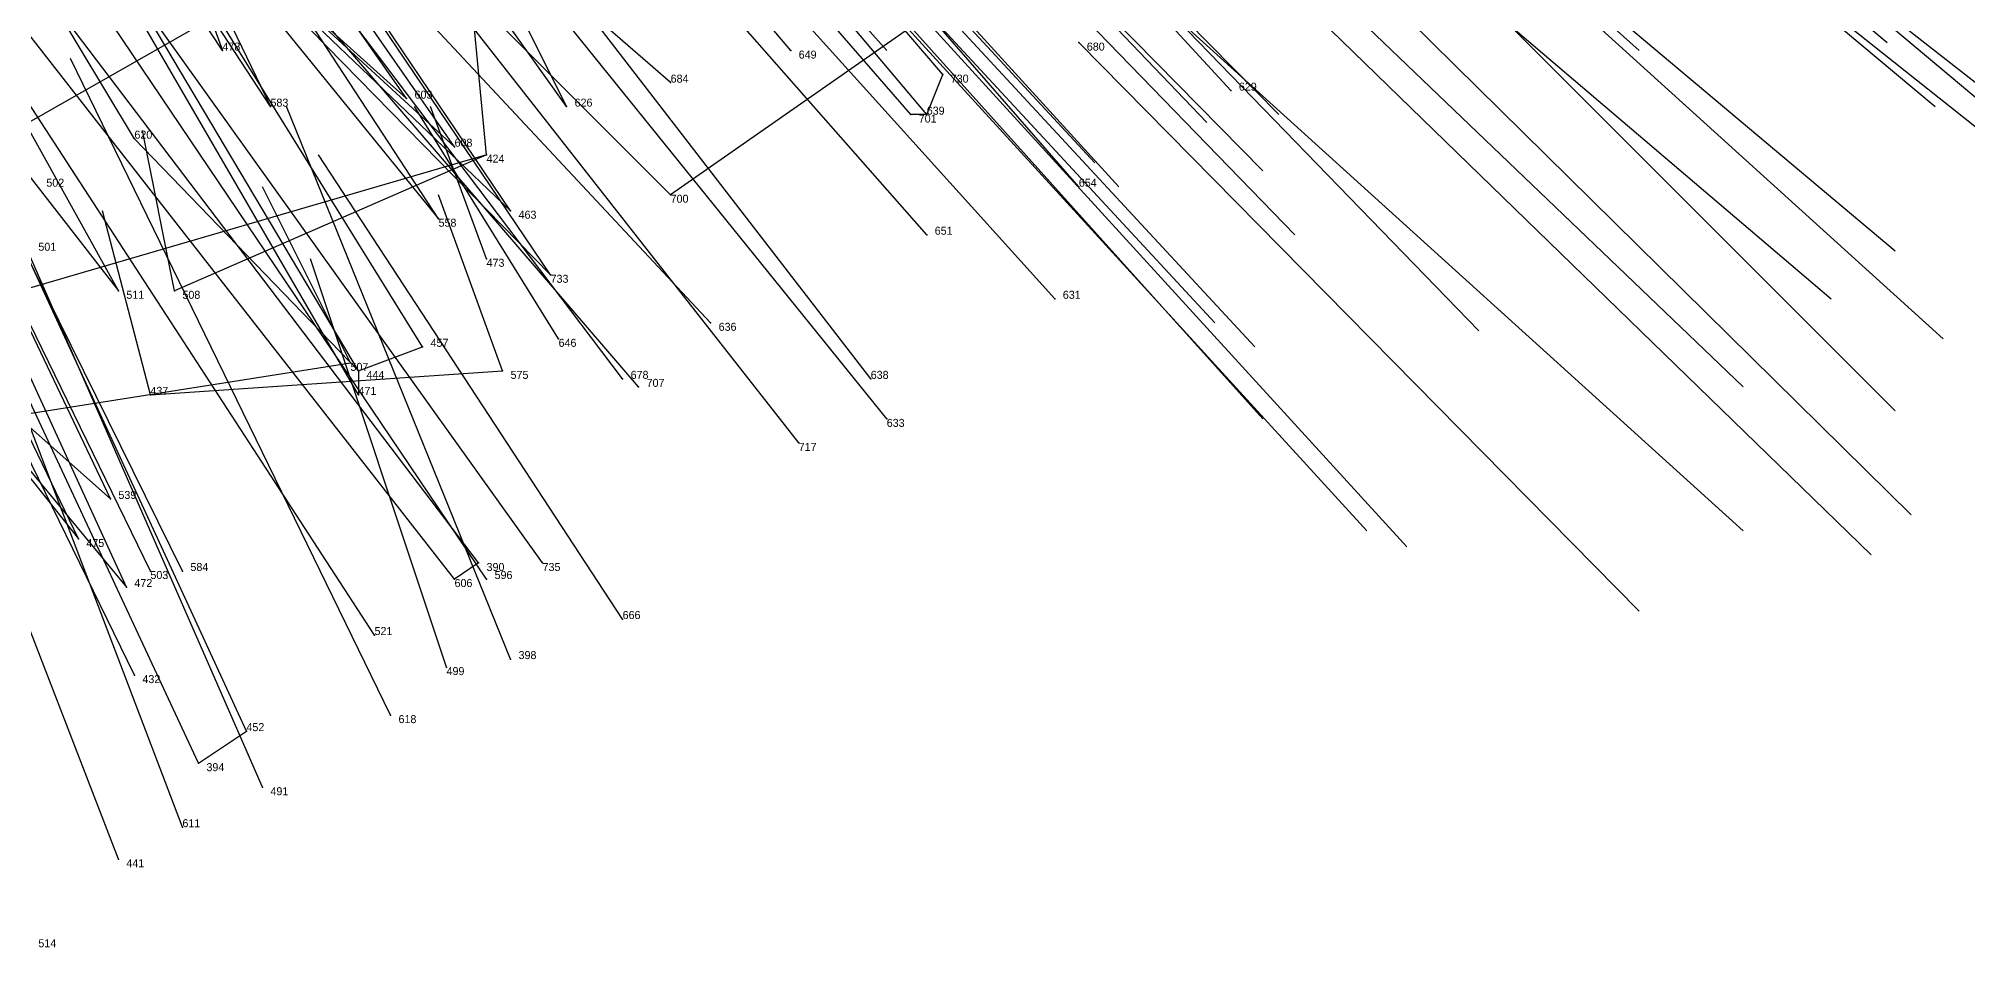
# Model space of a CAD drawing. Extents: x -0.5 to 0.59, y -0.5 to 0.58.
# Drawn here: x 0.196 to 0.437, y -0.461 to -0.3475 of the extents above; entities that cross this region are included whole.
import ezdxf

# ---------------------------------------------------------------- set-up
doc = ezdxf.new("R2010")
doc.units = 0
for name, color, linetype in [('Facilities', 3, 'CONTINUOUS'), ('Facilities_lines', 3, 'CONTINUOUS'), ('Normals', 1, 'CONTINUOUS'), ('Source_points', 5, 'CONTINUOUS'), ('Text', 3, 'CONTINUOUS')]:
    doc.layers.add(name, color=color, linetype=linetype)

msp = doc.modelspace()

# ---------------------------------------------------------------- linework, layer by layer
at = {"layer": 'Facilities', "color": 3}
for p in [(0.29, -0.349, -1.135), (0.326, -0.348, -1.193), (0.275, -0.353, -1.25), (0.345, -0.354, -1.236), (0.307, -0.357, -1.176), (0.252, -0.362, -1.25), (0.326, -0.366, -1.25), (0.307, -0.372, -1.206), (0.252, -0.375, -1.25), (0.323, -0.38, -1.246), (0.28, -0.383, -1.25), (0.261, -0.385, -1.25), (0.236, -0.389, -1.139), (0.269, -0.39, -1.184), (0.3, -0.39, -1.23), (0.21, -0.392, -1.25), (0.271, -0.391, -1.25), (0.302, -0.395, -1.25), (0.291, -0.398, -1.233), (0.21, -0.414, -1.161), (0.214, -0.414, -1.165), (0.251, -0.413, -1.209), (0.259, -0.413, -1.218), (0.252, -0.415, -1.214), (0.269, -0.42, -1.25), (0.238, -0.422, -1.21), (0.247, -0.426, -1.25), (0.255, -0.425, -1.239), (0.208, -0.427, -1.189), (0.24, -0.432, -1.236), (0.216, -0.438, -1.222), (0.224, -0.441, -1.238), (0.214, -0.446, -1.25), (0.206, -0.45, -1.238)]:
    msp.add_point(p, dxfattribs=at)
at = {"layer": 'Facilities_lines', "color": 3}
for p, q in [((0.142, -0.388, -1.25), (0.33, -0.281, -1.25)), ((0.232, -0.296, -0.94), (0.262, -0.356, -1.105)), ((0.211, -0.327, -0.971), (0.255, -0.369, -1.122)), ((0.211, -0.327, -0.971), (0.219, -0.349, -1.029)), ((0.211, -0.327, -0.971), (0.246, -0.37, -1.111)), ((0.211, -0.327, -0.971), (0.225, -0.356, -1.052)), ((0.211, -0.327, -0.971), (0.242, -0.355, -1.075)), ((0.211, -0.327, -0.971), (0.248, -0.361, -1.095)), ((0.211, -0.327, -0.971), (0.26, -0.377, -1.145)), ((0.308, -0.344, -1.25), (0.275, -0.367, -1.25)), ((0.185, -0.352, -0.995), (0.206, -0.379, -1.08)), ((0.307, -0.357, -1.176), (0.309, -0.352, -1.172)), ((0.307, -0.357, -1.176), (0.305, -0.357, -1.175)), ((0.236, -0.389, -1.139), (0.208, -0.36, -1.038)), ((0.252, -0.362, -1.25), (0.18, -0.383, -1.25)), ((0.252, -0.362, -1.25), (0.213, -0.379, -1.25)), ((0.178, -0.381, -1.052), (0.207, -0.416, -1.162)), ((0.178, -0.381, -1.052), (0.201, -0.41, -1.142)), ((0.178, -0.381, -1.052), (0.205, -0.405, -1.135)), ((0.159, -0.4, -1.25), (0.235, -0.388, -1.25)), ((0.236, -0.389, -1.139), (0.244, -0.386, -1.141)), ((0.21, -0.392, -1.25), (0.254, -0.389, -1.25)), ((0.236, -0.389, -1.139), (0.236, -0.392, -1.142)), ((0.251, -0.413, -1.209), (0.248, -0.415, -1.21)), ((0.216, -0.438, -1.222), (0.222, -0.434, -1.218))]:
    msp.add_line(p, q, dxfattribs=at)
at = {"layer": 'Normals', "color": 1}
for p, q in [((0.219, -0.349, -1.029), (0.168, -0.271, -1.066)), ((0.225, -0.356, -1.052), (0.174, -0.278, -1.089)), ((0.242, -0.355, -1.075), (0.189, -0.279, -1.111)), ((0.29, -0.349, -1.135), (0.23, -0.278, -1.171)), ((0.309, -0.352, -1.172), (0.246, -0.278, -1.194)), ((0.208, -0.36, -1.038), (0.16, -0.28, -1.075)), ((0.262, -0.356, -1.105), (0.208, -0.28, -1.142)), ((0.241, -0.28, -0.924), (0.302, -0.349, -0.886)), ((0.345, -0.354, -1.236), (0.278, -0.281, -1.22)), ((0.305, -0.357, -1.175), (0.241, -0.283, -1.196)), ((0.307, -0.357, -1.176), (0.244, -0.282, -1.198)), ((0.248, -0.361, -1.095), (0.195, -0.285, -1.132)), ((0.327, -0.287, -1.087), (0.396, -0.349, -1.05)), ((0.356, -0.288, -1.144), (0.427, -0.348, -1.107)), ((0.278, -0.291, -1.008), (0.342, -0.358, -0.969)), ((0.286, -0.291, -1.02), (0.351, -0.357, -0.982)), ((0.246, -0.37, -1.111), (0.195, -0.292, -1.148)), ((0.255, -0.369, -1.122), (0.203, -0.292, -1.159)), ((0.359, -0.294, -1.161), (0.433, -0.356, -1.134)), ((0.265, -0.295, -0.991), (0.328, -0.363, -0.954)), ((0.326, -0.366, -1.25), (0.265, -0.296, -1.213)), ((0.368, -0.296, -1.181), (0.443, -0.359, -1.162)), ((0.206, -0.379, -1.08), (0.161, -0.298, -1.117)), ((0.307, -0.372, -1.206), (0.241, -0.297, -1.209)), ((0.269, -0.298, -1.003), (0.331, -0.366, -0.965)), ((0.284, -0.298, -1.029), (0.349, -0.364, -0.991)), ((0.26, -0.377, -1.145), (0.208, -0.3, -1.182)), ((0.288, -0.305, -1.05), (0.353, -0.372, -1.013)), ((0.244, -0.386, -1.141), (0.195, -0.307, -1.178)), ((0.236, -0.389, -1.139), (0.189, -0.31, -1.176)), ((0.323, -0.38, -1.246), (0.259, -0.309, -1.216)), ((0.377, -0.31, -1.221), (0.455, -0.372, -1.231)), ((0.236, -0.392, -1.142), (0.189, -0.311, -1.179)), ((0.269, -0.39, -1.184), (0.21, -0.312, -1.205)), ((0.353, -0.311, -1.175), (0.428, -0.374, -1.155)), ((0.387, -0.313, -1.245), (0.461, -0.371, -1.279)), ((0.28, -0.315, -1.054), (0.343, -0.383, -1.016)), ((0.285, -0.318, -1.067), (0.348, -0.386, -1.03)), ((0.311, -0.317, -1.111), (0.376, -0.384, -1.074)), ((0.346, -0.317, -1.172), (0.42, -0.38, -1.15)), ((0.36, -0.318, -1.201), (0.434, -0.385, -1.194)), ((0.3, -0.39, -1.23), (0.246, -0.32, -1.182)), ((0.205, -0.405, -1.135), (0.165, -0.321, -1.172)), ((0.291, -0.398, -1.233), (0.233, -0.324, -1.199)), ((0.338, -0.323, -1.169), (0.409, -0.391, -1.149)), ((0.201, -0.41, -1.142), (0.161, -0.327, -1.18)), ((0.287, -0.326, -1.086), (0.349, -0.395, -1.049)), ((0.21, -0.414, -1.161), (0.169, -0.33, -1.196)), ((0.214, -0.414, -1.165), (0.172, -0.329, -1.196)), ((0.207, -0.416, -1.162), (0.168, -0.331, -1.198)), ((0.252, -0.415, -1.214), (0.196, -0.332, -1.218)), ((0.259, -0.413, -1.218), (0.201, -0.332, -1.226)), ((0.251, -0.413, -1.209), (0.191, -0.334, -1.219)), ((0.275, -0.353, -1.25), (0.252, -0.333, -1.155)), ((0.248, -0.415, -1.21), (0.187, -0.337, -1.22)), ((0.28, -0.383, -1.25), (0.237, -0.337, -1.173)), ((0.359, -0.337, -1.232), (0.43, -0.407, -1.245)), ((0.369, -0.335, -1.25), (0.428, -0.394, -1.304)), ((0.208, -0.427, -1.189), (0.165, -0.339, -1.207)), ((0.238, -0.422, -1.21), (0.184, -0.339, -1.224)), ((0.302, -0.395, -1.25), (0.256, -0.338, -1.182)), ((0.271, -0.391, -1.25), (0.228, -0.341, -1.175)), ((0.275, -0.367, -1.25), (0.248, -0.34, -1.158)), ((0.252, -0.362, -1.25), (0.25, -0.341, -1.152)), ((0.299, -0.34, -1.133), (0.362, -0.409, -1.097)), ((0.304, -0.342, -1.145), (0.367, -0.411, -1.108)), ((0.335, -0.342, -1.197), (0.409, -0.409, -1.188)), ((0.222, -0.434, -1.218), (0.18, -0.343, -1.21)), ((0.356, -0.345, -1.25), (0.425, -0.412, -1.277)), ((0.216, -0.438, -1.222), (0.174, -0.348, -1.214)), ((0.326, -0.348, -1.193), (0.396, -0.419, -1.185)), ((0.24, -0.432, -1.236), (0.2, -0.35, -1.195)), ((0.224, -0.441, -1.238), (0.185, -0.352, -1.217)), ((0.255, -0.425, -1.239), (0.227, -0.356, -1.172)), ((0.261, -0.385, -1.25), (0.243, -0.356, -1.156)), ((0.252, -0.375, -1.25), (0.245, -0.356, -1.152)), ((0.213, -0.379, -1.25), (0.209, -0.359, -1.152)), ((0.206, -0.45, -1.238), (0.172, -0.362, -1.207)), ((0.214, -0.446, -1.25), (0.182, -0.362, -1.206)), ((0.269, -0.42, -1.25), (0.231, -0.362, -1.178)), ((0.235, -0.388, -1.25), (0.224, -0.366, -1.153)), ((0.254, -0.389, -1.25), (0.246, -0.367, -1.153)), ((0.21, -0.392, -1.25), (0.204, -0.369, -1.153)), ((0.247, -0.426, -1.25), (0.23, -0.375, -1.166))]:
    msp.add_line(p, q, dxfattribs=at)
at = {"layer": 'Source_points', "color": 5}
for p in [(0.219, -0.349, -1.029), (0.309, -0.352, -1.172), (0.225, -0.356, -1.052), (0.242, -0.355, -1.075), (0.262, -0.356, -1.105), (0.305, -0.357, -1.175), (0.208, -0.36, -1.038), (0.248, -0.361, -1.095), (0.275, -0.367, -1.25), (0.246, -0.37, -1.111), (0.255, -0.369, -1.122), (0.26, -0.377, -1.145), (0.206, -0.379, -1.08), (0.213, -0.379, -1.25), (0.235, -0.388, -1.25), (0.244, -0.386, -1.141), (0.254, -0.389, -1.25), (0.236, -0.392, -1.142), (0.205, -0.405, -1.135), (0.201, -0.41, -1.142), (0.207, -0.416, -1.162), (0.248, -0.415, -1.21), (0.222, -0.434, -1.218)]:
    msp.add_point(p, dxfattribs=at)

# ---------------------------------------------------------------- texts
at = {"layer": 'Text', "color": 3}
for s, p in [('478', (0.219, -0.349, -1.029)), ('649', (0.291, -0.35, -1.135)), ('680', (0.327, -0.349, -1.193)), ('603', (0.243, -0.355, -1.075)), ('684', (0.275, -0.353, -1.25)), ('730', (0.31, -0.353, -1.172)), ('629', (0.346, -0.354, -1.236)), ('583', (0.225, -0.356, -1.052)), ('626', (0.263, -0.356, -1.105)), ('639', (0.307, -0.357, -1.176)), ('620', (0.208, -0.36, -1.038)), ('701', (0.306, -0.358, -1.175)), ('608', (0.248, -0.361, -1.095)), ('424', (0.252, -0.363, -1.25)), ('502', (0.197, -0.366, -1.037)), ('654', (0.326, -0.366, -1.25)), ('700', (0.275, -0.368, -1.25)), ('558', (0.246, -0.371, -1.111)), ('463', (0.256, -0.37, -1.122)), ('651', (0.308, -0.372, -1.206)), ('501', (0.196, -0.374, -1.055)), ('473', (0.252, -0.376, -1.25)), ('733', (0.26, -0.378, -1.145)), ('511', (0.207, -0.38, -1.08)), ('508', (0.214, -0.38, -1.25)), ('631', (0.324, -0.38, -1.246)), ('636', (0.281, -0.384, -1.25)), ('457', (0.245, -0.386, -1.141)), ('646', (0.261, -0.386, -1.25)), ('507', (0.235, -0.389, -1.25)), ('444', (0.237, -0.39, -1.139)), ('575', (0.255, -0.39, -1.25)), ('678', (0.27, -0.39, -1.184)), ('707', (0.272, -0.391, -1.25)), ('638', (0.3, -0.39, -1.23)), ('437', (0.21, -0.392, -1.25)), ('471', (0.236, -0.392, -1.142)), ('633', (0.302, -0.396, -1.25)), ('717', (0.291, -0.399, -1.233)), ('539', (0.206, -0.405, -1.135)), ('475', (0.202, -0.411, -1.142)), ('503', (0.21, -0.415, -1.161)), ('584', (0.215, -0.414, -1.165)), ('390', (0.252, -0.414, -1.209)), ('596', (0.253, -0.415, -1.214)), ('735', (0.259, -0.414, -1.218)), ('472', (0.208, -0.416, -1.162)), ('606', (0.248, -0.416, -1.21)), ('666', (0.269, -0.42, -1.25)), ('521', (0.238, -0.422, -1.21)), ('398', (0.256, -0.425, -1.239)), ('499', (0.247, -0.427, -1.25)), ('432', (0.209, -0.428, -1.189)), ('452', (0.222, -0.434, -1.218)), ('618', (0.241, -0.433, -1.236)), ('394', (0.217, -0.439, -1.222)), ('491', (0.225, -0.442, -1.238)), ('611', (0.214, -0.446, -1.25)), ('441', (0.207, -0.451, -1.238)), ('514', (0.196, -0.461, -1.249))]:
    msp.add_text(s, height=0.001, dxfattribs=at).set_placement(p)

doc.saveas('drawing.dxf')
